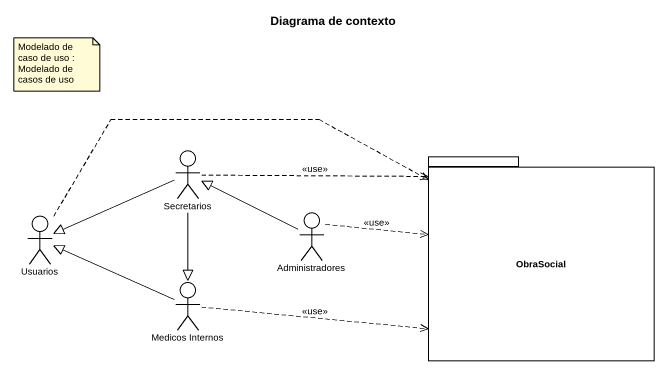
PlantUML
@startuml
title Diagrama de contexto
actor Secretarios
package ObraSocial {
}
actor Usuarios
actor Administradores
actor "Medicos Internos" as Medicos_Internos
Secretarios .right.> ObraSocial : <<use>>
Secretarios -left-|> Usuarios
Secretarios --|> Medicos_Internos
Usuarios .right.> ObraSocial
Administradores -left-|> Secretarios
Administradores .right.> ObraSocial : <<use>>
Medicos_Internos .right.> ObraSocial : <<use>>
Medicos_Internos -left-|> Usuarios
note as N1
  Modelado de caso de uso : Modelado de casos de uso
end note
@enduml
